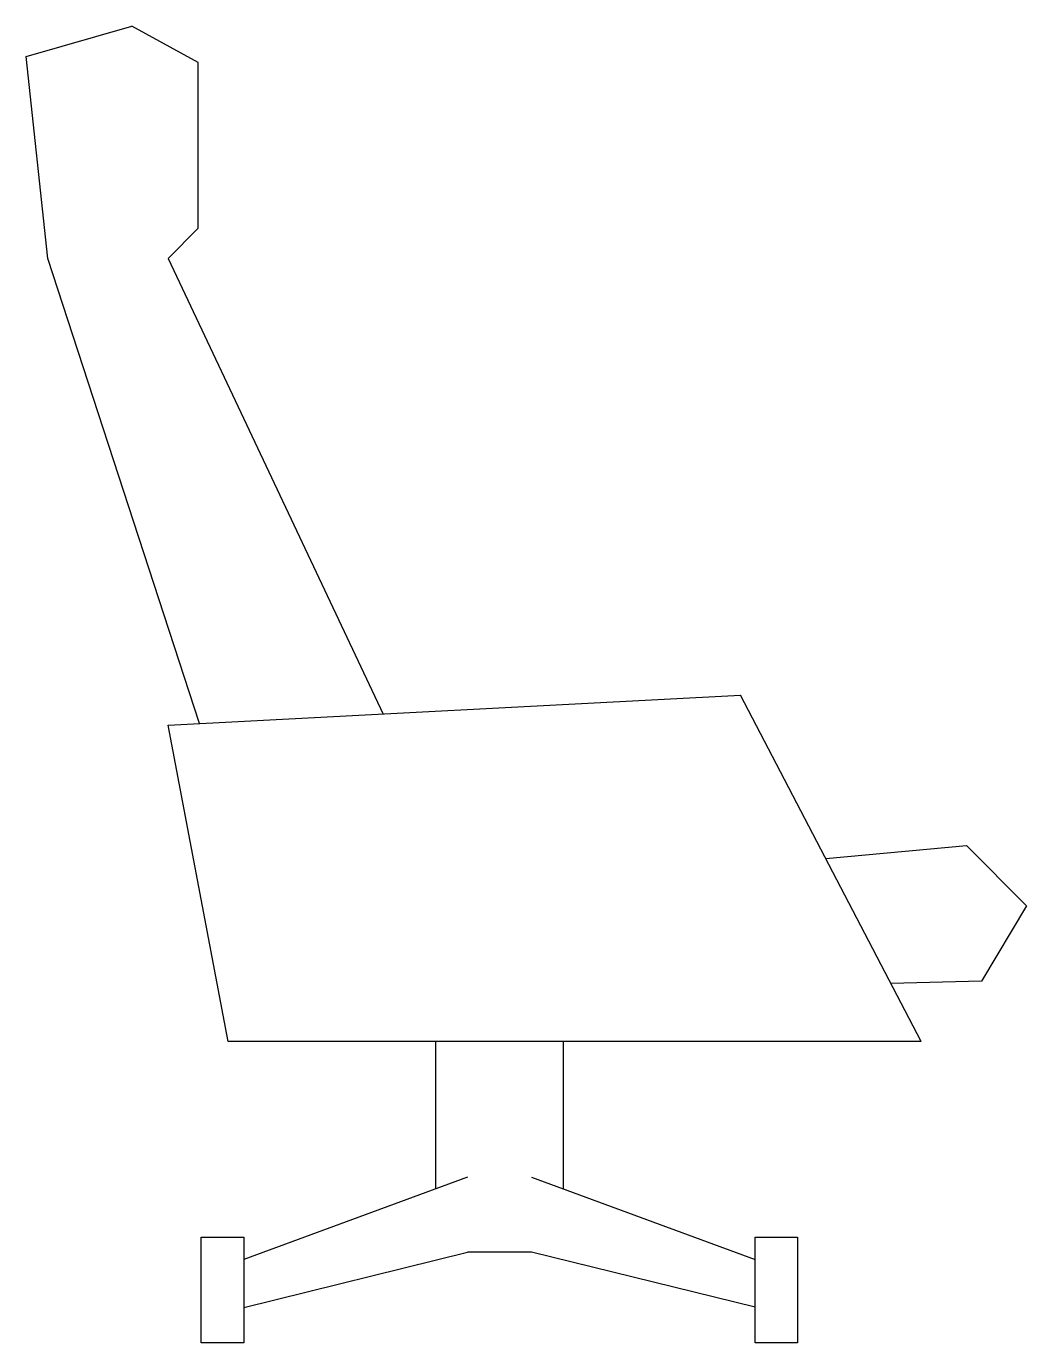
# Model space of a CAD drawing. Extents: x 0 to 0.84, y 0 to 1.11.
import ezdxf

# ---------------------------------------------------------------- set-up
doc = ezdxf.new("R2010")
doc.units = 0
doc.header["$LTSCALE"] = 2
doc.layers.get('0').update_dxf_attribs({"linetype": 'CONTINUOUS'})

msp = doc.modelspace()

# ---------------------------------------------------------------- linework, layer by layer
at = {"color": 0, "linetype": 'BYBLOCK'}
for p, q in [((0, 1.0848), (0.0889, 1.1102)), ((0.1449, 1.0796), (0.0889, 1.1102)), ((0.0181, 0.9144), (0, 1.0848)), ((0.1449, 0.9399), (0.1449, 1.0796)), ((0.1196, 0.9144), (0.1449, 0.9399)), ((0.146, 0.5221), (0.0181, 0.9144)), ((0.1196, 0.9144), (0.3009, 0.5302)), ((0.1196, 0.5207), (0.6022, 0.5462)), ((0.7546, 0.254), (0.6022, 0.5462)), ((0.1703, 0.254), (0.1196, 0.5207)), ((0.6741, 0.4083), (0.7927, 0.4192)), ((0.7927, 0.4192), (0.8435, 0.3684)), ((0.8435, 0.3684), (0.8053, 0.3048)), ((0.8053, 0.3048), (0.7289, 0.303)), ((0.7546, 0.254), (0.1703, 0.254)), ((0.3451, 0.254), (0.3451, 0.1297)), ((0.4529, 0.1297), (0.4529, 0.254)), ((0.3721, 0.1397), (0.1834, 0.0701)), ((0.4259, 0.1397), (0.6145, 0.0702)), ((0.1474, 0), (0.1474, 0.089)), ((0.1474, 0.089), (0.1834, 0.089)), ((0.1834, 0.089), (0.1834, 0)), ((0.6145, 0.089), (0.6504, 0.089)), ((0.6145, 0), (0.6145, 0.089)), ((0.6504, 0.089), (0.6504, 0)), ((0.1834, 0.0298), (0.3721, 0.0763)), ((0.4259, 0.0763), (0.3721, 0.0763)), ((0.6145, 0.0299), (0.4259, 0.0763)), ((0.1834, 0), (0.1474, 0)), ((0.6504, 0), (0.6145, 0))]:
    msp.add_line(p, q, dxfattribs=at)

doc.saveas('drawing.dxf')
